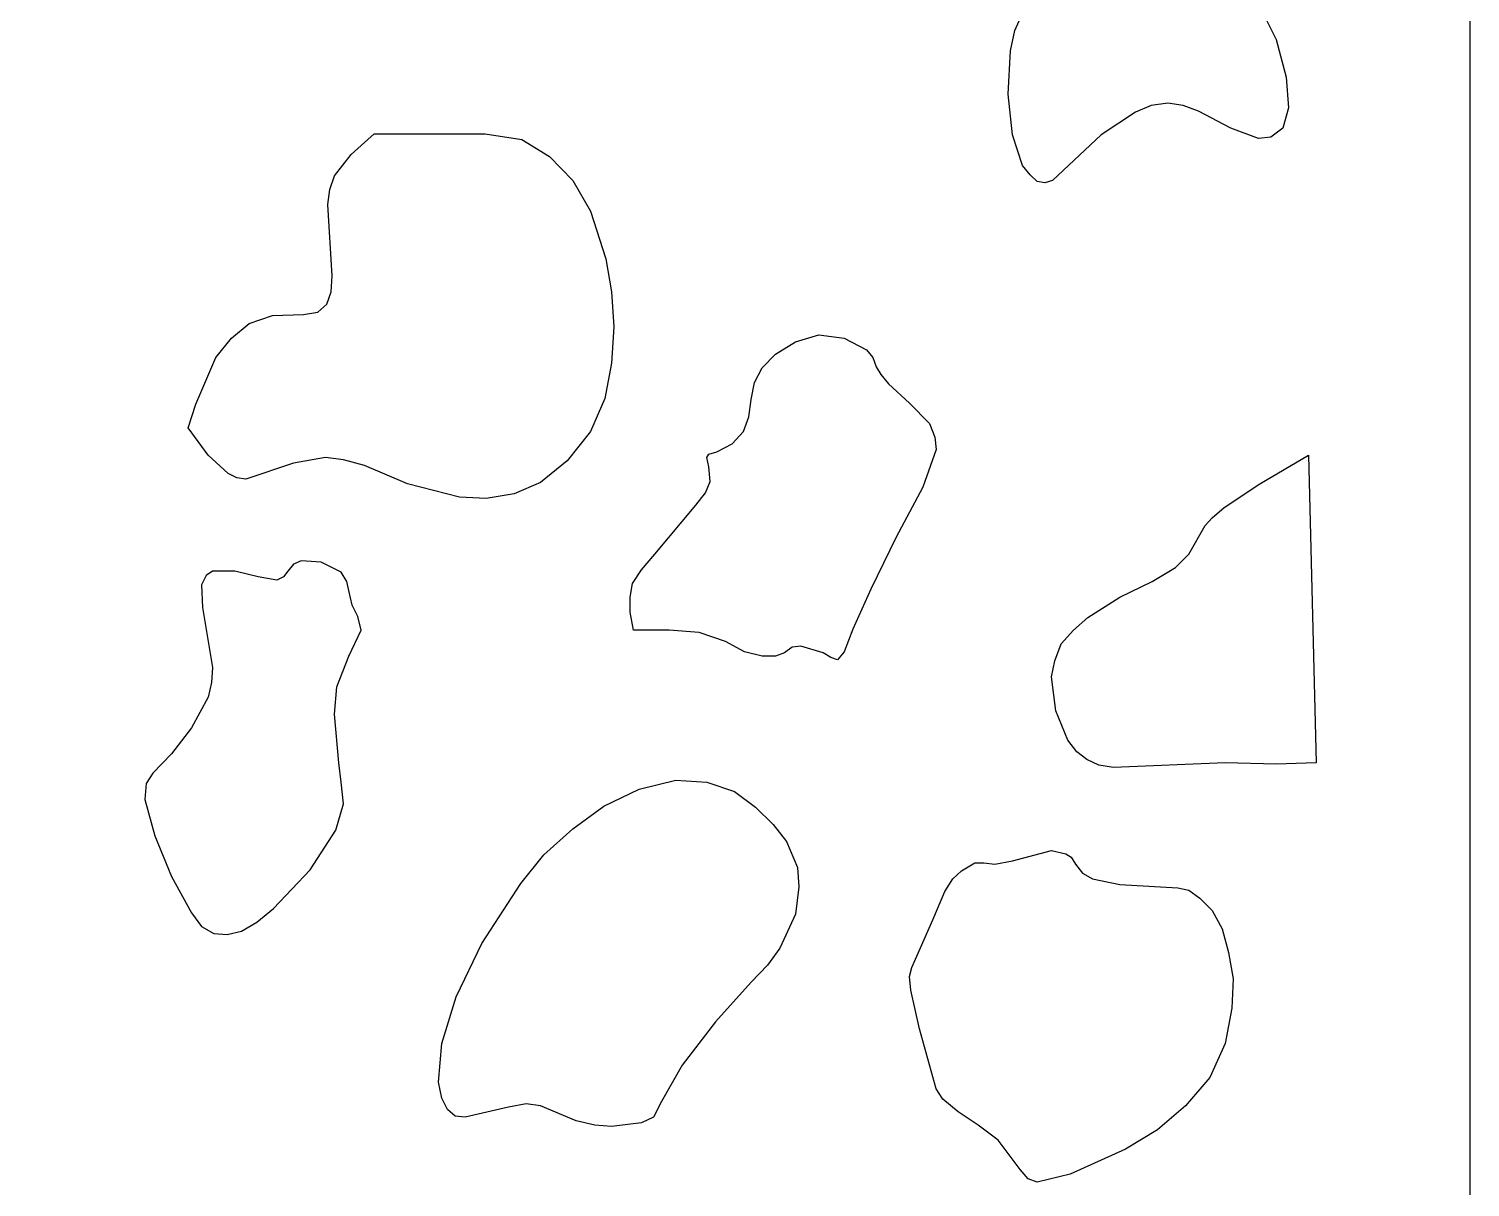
# Model space of a CAD drawing. Header units: centimetres. Extents: x -20.5 to -14.5, y -9 to 9.
# Drawn here: x -17.392 to -14.521, y -6.807 to -4.499 of the extents above; entities that cross this region are included whole.
import ezdxf

# ---------------------------------------------------------------- set-up
doc = ezdxf.new("R2010")
doc.units = ezdxf.units.CM
doc.header["$MEASUREMENT"] = 0
doc.layers.add('layer 1', color=7, linetype='Continuous')

msp = doc.modelspace()

# ---------------------------------------------------------------- linework, layer by layer
at = {"layer": 'layer 1', "color": 250}
for points, knots in [([(-14.52121, -8.99444), (-14.52121, -8.99444), (-20.51992, -8.99536), (-20.51992, -8.99536), (-20.51992, -8.99536), (-20.51992, -8.99536), (-20.51992, 9.00077), (-20.51992, 9.00077), (-20.51992, 9.00077), (-20.51992, 9.00077), (-14.52121, 9.00077), (-14.52121, 9.00077), (-14.52121, 9.00077), (-14.52121, 9.00077), (-14.52121, -8.99444), (-14.52121, -8.99444)], [0, 0, 0, 0, 0.2, 0.2, 0.2, 0.2, 0.4, 0.4, 0.4, 0.4, 0.6, 0.6, 0.6, 0.6, 1, 1, 1, 1]), ([(-15.35336, -4.80149), (-15.35336, -4.80149), (-15.25605, -4.71095), (-15.25605, -4.71095), (-15.25605, -4.71095), (-15.25605, -4.71095), (-15.18773, -4.66578), (-15.18773, -4.66578), (-15.18773, -4.66578), (-15.18773, -4.66578), (-15.15674, -4.65214), (-15.15674, -4.65214), (-15.15674, -4.65214), (-15.15674, -4.65214), (-15.12375, -4.64771), (-15.12375, -4.64771), (-15.12375, -4.64771), (-15.12375, -4.64771), (-15.09275, -4.65214), (-15.09275, -4.65214), (-15.09275, -4.65214), (-15.09275, -4.65214), (-15.06209, -4.66357), (-15.06209, -4.66357), (-15.06209, -4.66357), (-15.06209, -4.66357), (-14.99777, -4.69749), (-14.99777, -4.69749), (-14.99777, -4.69749), (-14.99777, -4.69749), (-14.94279, -4.71778), (-14.94279, -4.71778), (-14.94279, -4.71778), (-14.94279, -4.71778), (-14.91846, -4.71556), (-14.91846, -4.71556), (-14.91846, -4.71556), (-14.91846, -4.71556), (-14.89413, -4.69749), (-14.89413, -4.69749), (-14.89413, -4.69749), (-14.89413, -4.69749), (-14.88313, -4.65674), (-14.88313, -4.65674), (-14.88313, -4.65674), (-14.88313, -4.65674), (-14.88746, -4.59571), (-14.88746, -4.59571), (-14.88746, -4.59571), (-14.88746, -4.59571), (-14.90746, -4.52104), (-14.90746, -4.52104), (-14.90746, -4.52104), (-14.90746, -4.52104), (-14.94512, -4.44636), (-14.94512, -4.44636), (-14.94512, -4.44636), (-14.94512, -4.44636), (-14.99344, -4.37629), (-14.99344, -4.37629), (-14.99344, -4.37629), (-14.99344, -4.37629), (-15.0221, -4.34679), (-15.0221, -4.34679), (-15.0221, -4.34679), (-15.0221, -4.34679), (-15.05543, -4.32411), (-15.05543, -4.32411), (-15.05543, -4.32411), (-15.05543, -4.32411), (-15.09075, -4.30844), (-15.09075, -4.30844), (-15.09075, -4.30844), (-15.09075, -4.30844), (-15.12608, -4.29922), (-15.12608, -4.29922), (-15.12608, -4.29922), (-15.12608, -4.29922), (-15.16574, -4.30383), (-15.16574, -4.30383), (-15.16574, -4.30383), (-15.16574, -4.30383), (-15.20773, -4.31508), (-15.20773, -4.31508), (-15.20773, -4.31508), (-15.20773, -4.31508), (-15.28271, -4.3514), (-15.28271, -4.3514), (-15.28271, -4.3514), (-15.28271, -4.3514), (-15.34237, -4.38754), (-15.34237, -4.38754), (-15.34237, -4.38754), (-15.34237, -4.38754), (-15.38202, -4.42368), (-15.38202, -4.42368), (-15.38202, -4.42368), (-15.38202, -4.42368), (-15.41069, -4.46443), (-15.41069, -4.46443), (-15.41069, -4.46443), (-15.41069, -4.46443), (-15.42835, -4.50297), (-15.42835, -4.50297), (-15.42835, -4.50297), (-15.42835, -4.50297), (-15.43701, -4.54353), (-15.43701, -4.54353), (-15.43701, -4.54353), (-15.43701, -4.54353), (-15.44168, -4.62964), (-15.44168, -4.62964), (-15.44168, -4.62964), (-15.44168, -4.62964), (-15.43268, -4.71095), (-15.43268, -4.71095), (-15.43268, -4.71095), (-15.43268, -4.71095), (-15.41268, -4.77199), (-15.41268, -4.77199), (-15.41268, -4.77199), (-15.41268, -4.77199), (-15.39735, -4.79024), (-15.39735, -4.79024), (-15.39735, -4.79024), (-15.39735, -4.79024), (-15.38402, -4.8037), (-15.38402, -4.8037), (-15.38402, -4.8037), (-15.38402, -4.8037), (-15.36869, -4.80591), (-15.36869, -4.80591), (-15.36869, -4.80591), (-15.36869, -4.80591), (-15.35336, -4.80149), (-15.35336, -4.80149)], [0, 0, 0, 0, 0.0285714, 0.0285714, 0.0285714, 0.0285714, 0.0571429, 0.0571429, 0.0571429, 0.0571429, 0.0857143, 0.0857143, 0.0857143, 0.0857143, 0.1142857, 0.1142857, 0.1142857, 0.1142857, 0.1428571, 0.1428571, 0.1428571, 0.1428571, 0.1714286, 0.1714286, 0.1714286, 0.1714286, 0.2, 0.2, 0.2, 0.2, 0.2285714, 0.2285714, 0.2285714, 0.2285714, 0.2571429, 0.2571429, 0.2571429, 0.2571429, 0.2857143, 0.2857143, 0.2857143, 0.2857143, 0.3142857, 0.3142857, 0.3142857, 0.3142857, 0.3428571, 0.3428571, 0.3428571, 0.3428571, 0.3714286, 0.3714286, 0.3714286, 0.3714286, 0.4, 0.4, 0.4, 0.4, 0.4285714, 0.4285714, 0.4285714, 0.4285714, 0.4571429, 0.4571429, 0.4571429, 0.4571429, 0.4857143, 0.4857143, 0.4857143, 0.4857143, 0.5142857, 0.5142857, 0.5142857, 0.5142857, 0.5428571, 0.5428571, 0.5428571, 0.5428571, 0.5714286, 0.5714286, 0.5714286, 0.5714286, 0.6, 0.6, 0.6, 0.6, 0.6285714, 0.6285714, 0.6285714, 0.6285714, 0.6571429, 0.6571429, 0.6571429, 0.6571429, 0.6857143, 0.6857143, 0.6857143, 0.6857143, 0.7142857, 0.7142857, 0.7142857, 0.7142857, 0.7428571, 0.7428571, 0.7428571, 0.7428571, 0.7714286, 0.7714286, 0.7714286, 0.7714286, 0.8, 0.8, 0.8, 0.8, 0.8285714, 0.8285714, 0.8285714, 0.8285714, 0.8571429, 0.8571429, 0.8571429, 0.8571429, 0.8857143, 0.8857143, 0.8857143, 0.8857143, 0.9142857, 0.9142857, 0.9142857, 0.9142857, 0.9428571, 0.9428571, 0.9428571, 0.9428571, 1, 1, 1, 1]), ([(-16.96002, -5.39632), (-16.96002, -5.39632), (-16.86504, -5.36479), (-16.86504, -5.36479), (-16.86504, -5.36479), (-16.86504, -5.36479), (-16.80105, -5.35336), (-16.80105, -5.35336), (-16.80105, -5.35336), (-16.80105, -5.35336), (-16.76573, -5.35797), (-16.76573, -5.35797), (-16.76573, -5.35797), (-16.76573, -5.35797), (-16.72374, -5.36921), (-16.72374, -5.36921), (-16.72374, -5.36921), (-16.72374, -5.36921), (-16.63775, -5.40554), (-16.63775, -5.40554), (-16.63775, -5.40554), (-16.63775, -5.40554), (-16.53411, -5.43264), (-16.53411, -5.43264), (-16.53411, -5.43264), (-16.53411, -5.43264), (-16.48112, -5.43486), (-16.48112, -5.43486), (-16.48112, -5.43486), (-16.48112, -5.43486), (-16.4258, -5.42582), (-16.4258, -5.42582), (-16.4258, -5.42582), (-16.4258, -5.42582), (-16.37281, -5.40314), (-16.37281, -5.40314), (-16.37281, -5.40314), (-16.37281, -5.40314), (-16.31982, -5.36018), (-16.31982, -5.36018), (-16.31982, -5.36018), (-16.31982, -5.36018), (-16.2735, -5.30136), (-16.2735, -5.30136), (-16.2735, -5.30136), (-16.2735, -5.30136), (-16.24484, -5.23572), (-16.24484, -5.23572), (-16.24484, -5.23572), (-16.24484, -5.23572), (-16.23151, -5.16565), (-16.23151, -5.16565), (-16.23151, -5.16565), (-16.23151, -5.16565), (-16.22718, -5.09337), (-16.22718, -5.09337), (-16.22718, -5.09337), (-16.22718, -5.09337), (-16.23151, -5.02312), (-16.23151, -5.02312), (-16.23151, -5.02312), (-16.23151, -5.02312), (-16.24284, -4.95748), (-16.24284, -4.95748), (-16.24284, -4.95748), (-16.24284, -4.95748), (-16.2735, -4.86252), (-16.2735, -4.86252), (-16.2735, -4.86252), (-16.2735, -4.86252), (-16.30882, -4.80149), (-16.30882, -4.80149), (-16.30882, -4.80149), (-16.30882, -4.80149), (-16.35515, -4.75392), (-16.35515, -4.75392), (-16.35515, -4.75392), (-16.35515, -4.75392), (-16.41047, -4.71999), (-16.41047, -4.71999), (-16.41047, -4.71999), (-16.41047, -4.71999), (-16.48312, -4.70874), (-16.48312, -4.70874), (-16.48312, -4.70874), (-16.48312, -4.70874), (-16.70407, -4.70874), (-16.70407, -4.70874), (-16.70407, -4.70874), (-16.70407, -4.70874), (-16.71707, -4.71999), (-16.71707, -4.71999), (-16.71707, -4.71999), (-16.71707, -4.71999), (-16.7504, -4.74949), (-16.7504, -4.74949), (-16.7504, -4.74949), (-16.7504, -4.74949), (-16.78339, -4.79245), (-16.78339, -4.79245), (-16.78339, -4.79245), (-16.78339, -4.79245), (-16.79239, -4.81956), (-16.79239, -4.81956), (-16.79239, -4.81956), (-16.79239, -4.81956), (-16.79672, -4.84906), (-16.79672, -4.84906), (-16.79672, -4.84906), (-16.79672, -4.84906), (-16.78772, -4.99141), (-16.78772, -4.99141), (-16.78772, -4.99141), (-16.78772, -4.99141), (-16.79005, -5.02312), (-16.79005, -5.02312), (-16.79005, -5.02312), (-16.79005, -5.02312), (-16.79872, -5.04801), (-16.79872, -5.04801), (-16.79872, -5.04801), (-16.79872, -5.04801), (-16.81638, -5.06387), (-16.81638, -5.06387), (-16.81638, -5.06387), (-16.81638, -5.06387), (-16.84538, -5.06848), (-16.84538, -5.06848), (-16.84538, -5.06848), (-16.84538, -5.06848), (-16.90703, -5.07069), (-16.90703, -5.07069), (-16.90703, -5.07069), (-16.90703, -5.07069), (-16.95335, -5.08655), (-16.95335, -5.08655), (-16.95335, -5.08655), (-16.95335, -5.08655), (-16.98868, -5.11587), (-16.98868, -5.11587), (-16.98868, -5.11587), (-16.98868, -5.11587), (-17.01967, -5.1544), (-17.01967, -5.1544), (-17.01967, -5.1544), (-17.01967, -5.1544), (-17.05933, -5.24715), (-17.05933, -5.24715), (-17.05933, -5.24715), (-17.05933, -5.24715), (-17.07466, -5.29454), (-17.07466, -5.29454), (-17.07466, -5.29454), (-17.07466, -5.29454), (-17.035, -5.34893), (-17.035, -5.34893), (-17.035, -5.34893), (-17.035, -5.34893), (-16.99534, -5.38507), (-16.99534, -5.38507), (-16.99534, -5.38507), (-16.99534, -5.38507), (-16.97768, -5.39411), (-16.97768, -5.39411), (-16.97768, -5.39411), (-16.97768, -5.39411), (-16.96002, -5.39632), (-16.96002, -5.39632)], [0, 0, 0, 0, 0.0232558, 0.0232558, 0.0232558, 0.0232558, 0.0465116, 0.0465116, 0.0465116, 0.0465116, 0.0697674, 0.0697674, 0.0697674, 0.0697674, 0.0930233, 0.0930233, 0.0930233, 0.0930233, 0.1162791, 0.1162791, 0.1162791, 0.1162791, 0.1395349, 0.1395349, 0.1395349, 0.1395349, 0.1627907, 0.1627907, 0.1627907, 0.1627907, 0.1860465, 0.1860465, 0.1860465, 0.1860465, 0.2093023, 0.2093023, 0.2093023, 0.2093023, 0.2325581, 0.2325581, 0.2325581, 0.2325581, 0.255814, 0.255814, 0.255814, 0.255814, 0.2790698, 0.2790698, 0.2790698, 0.2790698, 0.3023256, 0.3023256, 0.3023256, 0.3023256, 0.3255814, 0.3255814, 0.3255814, 0.3255814, 0.3488372, 0.3488372, 0.3488372, 0.3488372, 0.372093, 0.372093, 0.372093, 0.372093, 0.3953488, 0.3953488, 0.3953488, 0.3953488, 0.4186047, 0.4186047, 0.4186047, 0.4186047, 0.4418605, 0.4418605, 0.4418605, 0.4418605, 0.4651163, 0.4651163, 0.4651163, 0.4651163, 0.4883721, 0.4883721, 0.4883721, 0.4883721, 0.5116279, 0.5116279, 0.5116279, 0.5116279, 0.5348837, 0.5348837, 0.5348837, 0.5348837, 0.5581395, 0.5581395, 0.5581395, 0.5581395, 0.5813953, 0.5813953, 0.5813953, 0.5813953, 0.6046512, 0.6046512, 0.6046512, 0.6046512, 0.627907, 0.627907, 0.627907, 0.627907, 0.6511628, 0.6511628, 0.6511628, 0.6511628, 0.6744186, 0.6744186, 0.6744186, 0.6744186, 0.6976744, 0.6976744, 0.6976744, 0.6976744, 0.7209302, 0.7209302, 0.7209302, 0.7209302, 0.744186, 0.744186, 0.744186, 0.744186, 0.7674419, 0.7674419, 0.7674419, 0.7674419, 0.7906977, 0.7906977, 0.7906977, 0.7906977, 0.8139535, 0.8139535, 0.8139535, 0.8139535, 0.8372093, 0.8372093, 0.8372093, 0.8372093, 0.8604651, 0.8604651, 0.8604651, 0.8604651, 0.8837209, 0.8837209, 0.8837209, 0.8837209, 0.9069767, 0.9069767, 0.9069767, 0.9069767, 0.9302326, 0.9302326, 0.9302326, 0.9302326, 0.9534884, 0.9534884, 0.9534884, 0.9534884, 1, 1, 1, 1]), ([(-16.18752, -5.69724), (-16.18752, -5.69724), (-16.11687, -5.69724), (-16.11687, -5.69724), (-16.11687, -5.69724), (-16.11687, -5.69724), (-16.05721, -5.70185), (-16.05721, -5.70185), (-16.05721, -5.70185), (-16.05721, -5.70185), (-16.00422, -5.71992), (-16.00422, -5.71992), (-16.00422, -5.71992), (-16.00422, -5.71992), (-15.9669, -5.7402), (-15.9669, -5.7402), (-15.9669, -5.7402), (-15.9669, -5.7402), (-15.93157, -5.74924), (-15.93157, -5.74924), (-15.93157, -5.74924), (-15.93157, -5.74924), (-15.90491, -5.74924), (-15.90491, -5.74924), (-15.90491, -5.74924), (-15.90491, -5.74924), (-15.88725, -5.74241), (-15.88725, -5.74241), (-15.88725, -5.74241), (-15.88725, -5.74241), (-15.87192, -5.73117), (-15.87192, -5.73117), (-15.87192, -5.73117), (-15.87192, -5.73117), (-15.85426, -5.72895), (-15.85426, -5.72895), (-15.85426, -5.72895), (-15.85426, -5.72895), (-15.81027, -5.74241), (-15.81027, -5.74241), (-15.81027, -5.74241), (-15.81027, -5.74241), (-15.7946, -5.75163), (-15.7946, -5.75163), (-15.7946, -5.75163), (-15.7946, -5.75163), (-15.78127, -5.75606), (-15.78127, -5.75606), (-15.78127, -5.75606), (-15.78127, -5.75606), (-15.76827, -5.7402), (-15.76827, -5.7402), (-15.76827, -5.7402), (-15.76827, -5.7402), (-15.75061, -5.69503), (-15.75061, -5.69503), (-15.75061, -5.69503), (-15.75061, -5.69503), (-15.71529, -5.61574), (-15.71529, -5.61574), (-15.71529, -5.61574), (-15.71529, -5.61574), (-15.6643, -5.51175), (-15.6643, -5.51175), (-15.6643, -5.51175), (-15.6643, -5.51175), (-15.61164, -5.41218), (-15.61164, -5.41218), (-15.61164, -5.41218), (-15.61164, -5.41218), (-15.58498, -5.3375), (-15.58498, -5.3375), (-15.58498, -5.3375), (-15.58498, -5.3375), (-15.58731, -5.31279), (-15.58731, -5.31279), (-15.58731, -5.31279), (-15.58731, -5.31279), (-15.59831, -5.2855), (-15.59831, -5.2855), (-15.59831, -5.2855), (-15.59831, -5.2855), (-15.63797, -5.24494), (-15.63797, -5.24494), (-15.63797, -5.24494), (-15.63797, -5.24494), (-15.67996, -5.2064), (-15.67996, -5.2064), (-15.67996, -5.2064), (-15.67996, -5.2064), (-15.69529, -5.18833), (-15.69529, -5.18833), (-15.69529, -5.18833), (-15.69529, -5.18833), (-15.70429, -5.17247), (-15.70429, -5.17247), (-15.70429, -5.17247), (-15.70429, -5.17247), (-15.71095, -5.1544), (-15.71095, -5.1544), (-15.71095, -5.1544), (-15.71095, -5.1544), (-15.72395, -5.13855), (-15.72395, -5.13855), (-15.72395, -5.13855), (-15.72395, -5.13855), (-15.76827, -5.11587), (-15.76827, -5.11587), (-15.76827, -5.11587), (-15.76827, -5.11587), (-15.81893, -5.10904), (-15.81893, -5.10904), (-15.81893, -5.10904), (-15.81893, -5.10904), (-15.86525, -5.12269), (-15.86525, -5.12269), (-15.86525, -5.12269), (-15.86525, -5.12269), (-15.90491, -5.14758), (-15.90491, -5.14758), (-15.90491, -5.14758), (-15.90491, -5.14758), (-15.93157, -5.17469), (-15.93157, -5.17469), (-15.93157, -5.17469), (-15.93157, -5.17469), (-15.9469, -5.20419), (-15.9469, -5.20419), (-15.9469, -5.20419), (-15.9469, -5.20419), (-15.95357, -5.23812), (-15.95357, -5.23812), (-15.95357, -5.23812), (-15.95357, -5.23812), (-15.9579, -5.27204), (-15.9579, -5.27204), (-15.9579, -5.27204), (-15.9579, -5.27204), (-15.9689, -5.30136), (-15.9689, -5.30136), (-15.9689, -5.30136), (-15.9689, -5.30136), (-15.99123, -5.32625), (-15.99123, -5.32625), (-15.99123, -5.32625), (-15.99123, -5.32625), (-16.02189, -5.34211), (-16.02189, -5.34211), (-16.02189, -5.34211), (-16.02189, -5.34211), (-16.03755, -5.34672), (-16.03755, -5.34672), (-16.03755, -5.34672), (-16.03755, -5.34672), (-16.04188, -5.35336), (-16.04188, -5.35336), (-16.04188, -5.35336), (-16.04188, -5.35336), (-16.03755, -5.37161), (-16.03755, -5.37161), (-16.03755, -5.37161), (-16.03755, -5.37161), (-16.03522, -5.40093), (-16.03522, -5.40093), (-16.03522, -5.40093), (-16.03522, -5.40093), (-16.04422, -5.42361), (-16.04422, -5.42361), (-16.04422, -5.42361), (-16.04422, -5.42361), (-16.06388, -5.4485), (-16.06388, -5.4485), (-16.06388, -5.4485), (-16.06388, -5.4485), (-16.14553, -5.54567), (-16.14553, -5.54567), (-16.14553, -5.54567), (-16.14553, -5.54567), (-16.17219, -5.57739), (-16.17219, -5.57739), (-16.17219, -5.57739), (-16.17219, -5.57739), (-16.18985, -5.60449), (-16.18985, -5.60449), (-16.18985, -5.60449), (-16.18985, -5.60449), (-16.19418, -5.6316), (-16.19418, -5.6316), (-16.19418, -5.6316), (-16.19418, -5.6316), (-16.19418, -5.6611), (-16.19418, -5.6611), (-16.19418, -5.6611), (-16.19418, -5.6611), (-16.18752, -5.69724), (-16.18752, -5.69724)], [0, 0, 0, 0, 0.02, 0.02, 0.02, 0.02, 0.04, 0.04, 0.04, 0.04, 0.06, 0.06, 0.06, 0.06, 0.08, 0.08, 0.08, 0.08, 0.1, 0.1, 0.1, 0.1, 0.12, 0.12, 0.12, 0.12, 0.14, 0.14, 0.14, 0.14, 0.16, 0.16, 0.16, 0.16, 0.18, 0.18, 0.18, 0.18, 0.2, 0.2, 0.2, 0.2, 0.22, 0.22, 0.22, 0.22, 0.24, 0.24, 0.24, 0.24, 0.26, 0.26, 0.26, 0.26, 0.28, 0.28, 0.28, 0.28, 0.3, 0.3, 0.3, 0.3, 0.32, 0.32, 0.32, 0.32, 0.34, 0.34, 0.34, 0.34, 0.36, 0.36, 0.36, 0.36, 0.38, 0.38, 0.38, 0.38, 0.4, 0.4, 0.4, 0.4, 0.42, 0.42, 0.42, 0.42, 0.44, 0.44, 0.44, 0.44, 0.46, 0.46, 0.46, 0.46, 0.48, 0.48, 0.48, 0.48, 0.5, 0.5, 0.5, 0.5, 0.52, 0.52, 0.52, 0.52, 0.54, 0.54, 0.54, 0.54, 0.56, 0.56, 0.56, 0.56, 0.58, 0.58, 0.58, 0.58, 0.6, 0.6, 0.6, 0.6, 0.62, 0.62, 0.62, 0.62, 0.64, 0.64, 0.64, 0.64, 0.66, 0.66, 0.66, 0.66, 0.68, 0.68, 0.68, 0.68, 0.7, 0.7, 0.7, 0.7, 0.72, 0.72, 0.72, 0.72, 0.74, 0.74, 0.74, 0.74, 0.76, 0.76, 0.76, 0.76, 0.78, 0.78, 0.78, 0.78, 0.8, 0.8, 0.8, 0.8, 0.82, 0.82, 0.82, 0.82, 0.84, 0.84, 0.84, 0.84, 0.86, 0.86, 0.86, 0.86, 0.88, 0.88, 0.88, 0.88, 0.9, 0.9, 0.9, 0.9, 0.92, 0.92, 0.92, 0.92, 0.94, 0.94, 0.94, 0.94, 0.96, 0.96, 0.96, 0.96, 1, 1, 1, 1]), ([(-14.82814, -5.96183), (-14.82814, -5.96183), (-14.84347, -5.34893), (-14.84347, -5.34893), (-14.84347, -5.34893), (-14.84347, -5.34893), (-14.94045, -5.40554), (-14.94045, -5.40554), (-14.94045, -5.40554), (-14.94045, -5.40554), (-15.0111, -5.45293), (-15.0111, -5.45293), (-15.0111, -5.45293), (-15.0111, -5.45293), (-15.03543, -5.47339), (-15.03543, -5.47339), (-15.03543, -5.47339), (-15.03543, -5.47339), (-15.04876, -5.48907), (-15.04876, -5.48907), (-15.04876, -5.48907), (-15.04876, -5.48907), (-15.08176, -5.54567), (-15.08176, -5.54567), (-15.08176, -5.54567), (-15.08176, -5.54567), (-15.10842, -5.57278), (-15.10842, -5.57278), (-15.10842, -5.57278), (-15.10842, -5.57278), (-15.15474, -5.60007), (-15.15474, -5.60007), (-15.15474, -5.60007), (-15.15474, -5.60007), (-15.21873, -5.6316), (-15.21873, -5.6316), (-15.21873, -5.6316), (-15.21873, -5.6316), (-15.28271, -5.67235), (-15.28271, -5.67235), (-15.28271, -5.67235), (-15.28271, -5.67235), (-15.31137, -5.69724), (-15.31137, -5.69724), (-15.31137, -5.69724), (-15.31137, -5.69724), (-15.3357, -5.72434), (-15.3357, -5.72434), (-15.3357, -5.72434), (-15.3357, -5.72434), (-15.3487, -5.75827), (-15.3487, -5.75827), (-15.3487, -5.75827), (-15.3487, -5.75827), (-15.35536, -5.78998), (-15.35536, -5.78998), (-15.35536, -5.78998), (-15.35536, -5.78998), (-15.3467, -5.85784), (-15.3467, -5.85784), (-15.3467, -5.85784), (-15.3467, -5.85784), (-15.32237, -5.91666), (-15.32237, -5.91666), (-15.32237, -5.91666), (-15.32237, -5.91666), (-15.30471, -5.93934), (-15.30471, -5.93934), (-15.30471, -5.93934), (-15.30471, -5.93934), (-15.28471, -5.9552), (-15.28471, -5.9552), (-15.28471, -5.9552), (-15.28471, -5.9552), (-15.26072, -5.96644), (-15.26072, -5.96644), (-15.26072, -5.96644), (-15.26072, -5.96644), (-15.23172, -5.97105), (-15.23172, -5.97105), (-15.23172, -5.97105), (-15.23172, -5.97105), (-15.0091, -5.96183), (-15.0091, -5.96183), (-15.0091, -5.96183), (-15.0091, -5.96183), (-14.90746, -5.96423), (-14.90746, -5.96423), (-14.90746, -5.96423), (-14.90746, -5.96423), (-14.82814, -5.96183), (-14.82814, -5.96183)], [0, 0, 0, 0, 0.0416667, 0.0416667, 0.0416667, 0.0416667, 0.0833333, 0.0833333, 0.0833333, 0.0833333, 0.125, 0.125, 0.125, 0.125, 0.1666667, 0.1666667, 0.1666667, 0.1666667, 0.2083333, 0.2083333, 0.2083333, 0.2083333, 0.25, 0.25, 0.25, 0.25, 0.2916667, 0.2916667, 0.2916667, 0.2916667, 0.3333333, 0.3333333, 0.3333333, 0.3333333, 0.375, 0.375, 0.375, 0.375, 0.4166667, 0.4166667, 0.4166667, 0.4166667, 0.4583333, 0.4583333, 0.4583333, 0.4583333, 0.5, 0.5, 0.5, 0.5, 0.5416667, 0.5416667, 0.5416667, 0.5416667, 0.5833333, 0.5833333, 0.5833333, 0.5833333, 0.625, 0.625, 0.625, 0.625, 0.6666667, 0.6666667, 0.6666667, 0.6666667, 0.7083333, 0.7083333, 0.7083333, 0.7083333, 0.75, 0.75, 0.75, 0.75, 0.7916667, 0.7916667, 0.7916667, 0.7916667, 0.8333333, 0.8333333, 0.8333333, 0.8333333, 0.875, 0.875, 0.875, 0.875, 0.9166667, 0.9166667, 0.9166667, 0.9166667, 1, 1, 1, 1]), ([(-17.02634, -5.5796), (-17.02634, -5.5796), (-16.98201, -5.5796), (-16.98201, -5.5796), (-16.98201, -5.5796), (-16.98201, -5.5796), (-16.93569, -5.59103), (-16.93569, -5.59103), (-16.93569, -5.59103), (-16.93569, -5.59103), (-16.89803, -5.59767), (-16.89803, -5.59767), (-16.89803, -5.59767), (-16.89803, -5.59767), (-16.88503, -5.59103), (-16.88503, -5.59103), (-16.88503, -5.59103), (-16.88503, -5.59103), (-16.87604, -5.5796), (-16.87604, -5.5796), (-16.87604, -5.5796), (-16.87604, -5.5796), (-16.86504, -5.56614), (-16.86504, -5.56614), (-16.86504, -5.56614), (-16.86504, -5.56614), (-16.84971, -5.55932), (-16.84971, -5.55932), (-16.84971, -5.55932), (-16.84971, -5.55932), (-16.81005, -5.56153), (-16.81005, -5.56153), (-16.81005, -5.56153), (-16.81005, -5.56153), (-16.77006, -5.58181), (-16.77006, -5.58181), (-16.77006, -5.58181), (-16.77006, -5.58181), (-16.75906, -5.60007), (-16.75906, -5.60007), (-16.75906, -5.60007), (-16.75906, -5.60007), (-16.75473, -5.61814), (-16.75473, -5.61814), (-16.75473, -5.61814), (-16.75473, -5.61814), (-16.74806, -5.64745), (-16.74806, -5.64745), (-16.74806, -5.64745), (-16.74806, -5.64745), (-16.73707, -5.67013), (-16.73707, -5.67013), (-16.73707, -5.67013), (-16.73707, -5.67013), (-16.7304, -5.69724), (-16.7304, -5.69724), (-16.7304, -5.69724), (-16.7304, -5.69724), (-16.75473, -5.74924), (-16.75473, -5.74924), (-16.75473, -5.74924), (-16.75473, -5.74924), (-16.77906, -5.81045), (-16.77906, -5.81045), (-16.77906, -5.81045), (-16.77906, -5.81045), (-16.78339, -5.86466), (-16.78339, -5.86466), (-16.78339, -5.86466), (-16.78339, -5.86466), (-16.77472, -5.96183), (-16.77472, -5.96183), (-16.77472, -5.96183), (-16.77472, -5.96183), (-16.77006, -6.00037), (-16.77006, -6.00037), (-16.77006, -6.00037), (-16.77006, -6.00037), (-16.76573, -6.04333), (-16.76573, -6.04333), (-16.76573, -6.04333), (-16.76573, -6.04333), (-16.78106, -6.09533), (-16.78106, -6.09533), (-16.78106, -6.09533), (-16.78106, -6.09533), (-16.83205, -6.17461), (-16.83205, -6.17461), (-16.83205, -6.17461), (-16.83205, -6.17461), (-16.9047, -6.2515), (-16.9047, -6.2515), (-16.9047, -6.2515), (-16.9047, -6.2515), (-16.93802, -6.27861), (-16.93802, -6.27861), (-16.93802, -6.27861), (-16.93802, -6.27861), (-16.96868, -6.29668), (-16.96868, -6.29668), (-16.96868, -6.29668), (-16.96868, -6.29668), (-16.99734, -6.3035), (-16.99734, -6.3035), (-16.99734, -6.3035), (-16.99734, -6.3035), (-17.024, -6.30129), (-17.024, -6.30129), (-17.024, -6.30129), (-17.024, -6.30129), (-17.04833, -6.28764), (-17.04833, -6.28764), (-17.04833, -6.28764), (-17.04833, -6.28764), (-17.06799, -6.26054), (-17.06799, -6.26054), (-17.06799, -6.26054), (-17.06799, -6.26054), (-17.10799, -6.18808), (-17.10799, -6.18808), (-17.10799, -6.18808), (-17.10799, -6.18808), (-17.14098, -6.10676), (-17.14098, -6.10676), (-17.14098, -6.10676), (-17.14098, -6.10676), (-17.16097, -6.0343), (-17.16097, -6.0343), (-17.16097, -6.0343), (-17.16097, -6.0343), (-17.15864, -6.00258), (-17.15864, -6.00258), (-17.15864, -6.00258), (-17.15864, -6.00258), (-17.14531, -5.9823), (-17.14531, -5.9823), (-17.14531, -5.9823), (-17.14531, -5.9823), (-17.10799, -5.94376), (-17.10799, -5.94376), (-17.10799, -5.94376), (-17.10799, -5.94376), (-17.06799, -5.89177), (-17.06799, -5.89177), (-17.06799, -5.89177), (-17.06799, -5.89177), (-17.035, -5.83073), (-17.035, -5.83073), (-17.035, -5.83073), (-17.035, -5.83073), (-17.02834, -5.80123), (-17.02834, -5.80123), (-17.02834, -5.80123), (-17.02834, -5.80123), (-17.02634, -5.77191), (-17.02634, -5.77191), (-17.02634, -5.77191), (-17.02634, -5.77191), (-17.046, -5.65206), (-17.046, -5.65206), (-17.046, -5.65206), (-17.046, -5.65206), (-17.04833, -5.6067), (-17.04833, -5.6067), (-17.04833, -5.6067), (-17.04833, -5.6067), (-17.03933, -5.58863), (-17.03933, -5.58863), (-17.03933, -5.58863), (-17.03933, -5.58863), (-17.02634, -5.5796), (-17.02634, -5.5796)], [0, 0, 0, 0, 0.0227273, 0.0227273, 0.0227273, 0.0227273, 0.0454545, 0.0454545, 0.0454545, 0.0454545, 0.0681818, 0.0681818, 0.0681818, 0.0681818, 0.0909091, 0.0909091, 0.0909091, 0.0909091, 0.1136364, 0.1136364, 0.1136364, 0.1136364, 0.1363636, 0.1363636, 0.1363636, 0.1363636, 0.1590909, 0.1590909, 0.1590909, 0.1590909, 0.1818182, 0.1818182, 0.1818182, 0.1818182, 0.2045455, 0.2045455, 0.2045455, 0.2045455, 0.2272727, 0.2272727, 0.2272727, 0.2272727, 0.25, 0.25, 0.25, 0.25, 0.2727273, 0.2727273, 0.2727273, 0.2727273, 0.2954545, 0.2954545, 0.2954545, 0.2954545, 0.3181818, 0.3181818, 0.3181818, 0.3181818, 0.3409091, 0.3409091, 0.3409091, 0.3409091, 0.3636364, 0.3636364, 0.3636364, 0.3636364, 0.3863636, 0.3863636, 0.3863636, 0.3863636, 0.4090909, 0.4090909, 0.4090909, 0.4090909, 0.4318182, 0.4318182, 0.4318182, 0.4318182, 0.4545455, 0.4545455, 0.4545455, 0.4545455, 0.4772727, 0.4772727, 0.4772727, 0.4772727, 0.5, 0.5, 0.5, 0.5, 0.5227273, 0.5227273, 0.5227273, 0.5227273, 0.5454545, 0.5454545, 0.5454545, 0.5454545, 0.5681818, 0.5681818, 0.5681818, 0.5681818, 0.5909091, 0.5909091, 0.5909091, 0.5909091, 0.6136364, 0.6136364, 0.6136364, 0.6136364, 0.6363636, 0.6363636, 0.6363636, 0.6363636, 0.6590909, 0.6590909, 0.6590909, 0.6590909, 0.6818182, 0.6818182, 0.6818182, 0.6818182, 0.7045455, 0.7045455, 0.7045455, 0.7045455, 0.7272727, 0.7272727, 0.7272727, 0.7272727, 0.75, 0.75, 0.75, 0.75, 0.7727273, 0.7727273, 0.7727273, 0.7727273, 0.7954545, 0.7954545, 0.7954545, 0.7954545, 0.8181818, 0.8181818, 0.8181818, 0.8181818, 0.8409091, 0.8409091, 0.8409091, 0.8409091, 0.8636364, 0.8636364, 0.8636364, 0.8636364, 0.8863636, 0.8863636, 0.8863636, 0.8863636, 0.9090909, 0.9090909, 0.9090909, 0.9090909, 0.9318182, 0.9318182, 0.9318182, 0.9318182, 0.9545455, 0.9545455, 0.9545455, 0.9545455, 1, 1, 1, 1]), ([(-16.14786, -6.66766), (-16.14786, -6.66766), (-16.1322, -6.63595), (-16.1322, -6.63595), (-16.1322, -6.63595), (-16.1322, -6.63595), (-16.09054, -6.56367), (-16.09054, -6.56367), (-16.09054, -6.56367), (-16.09054, -6.56367), (-16.02422, -6.47775), (-16.02422, -6.47775), (-16.02422, -6.47775), (-16.02422, -6.47775), (-15.95357, -6.39846), (-15.95357, -6.39846), (-15.95357, -6.39846), (-15.95357, -6.39846), (-15.92058, -6.36453), (-15.92058, -6.36453), (-15.92058, -6.36453), (-15.92058, -6.36453), (-15.89625, -6.33061), (-15.89625, -6.33061), (-15.89625, -6.33061), (-15.89625, -6.33061), (-15.86525, -6.26275), (-15.86525, -6.26275), (-15.86525, -6.26275), (-15.86525, -6.26275), (-15.85859, -6.20854), (-15.85859, -6.20854), (-15.85859, -6.20854), (-15.85859, -6.20854), (-15.86092, -6.17001), (-15.86092, -6.17001), (-15.86092, -6.17001), (-15.86092, -6.17001), (-15.88292, -6.11801), (-15.88292, -6.11801), (-15.88292, -6.11801), (-15.88292, -6.11801), (-15.90958, -6.08408), (-15.90958, -6.08408), (-15.90958, -6.08408), (-15.90958, -6.08408), (-15.9449, -6.05015), (-15.9449, -6.05015), (-15.9449, -6.05015), (-15.9449, -6.05015), (-15.98656, -6.01844), (-15.98656, -6.01844), (-15.98656, -6.01844), (-15.98656, -6.01844), (-16.04188, -6.00037), (-16.04188, -6.00037), (-16.04188, -6.00037), (-16.04188, -6.00037), (-16.10354, -5.99594), (-16.10354, -5.99594), (-16.10354, -5.99594), (-16.10354, -5.99594), (-16.17652, -6.01402), (-16.17652, -6.01402), (-16.17652, -6.01402), (-16.17652, -6.01402), (-16.24717, -6.04794), (-16.24717, -6.04794), (-16.24717, -6.04794), (-16.24717, -6.04794), (-16.30882, -6.09312), (-16.30882, -6.09312), (-16.30882, -6.09312), (-16.30882, -6.09312), (-16.36615, -6.14511), (-16.36615, -6.14511), (-16.36615, -6.14511), (-16.36615, -6.14511), (-16.41247, -6.20172), (-16.41247, -6.20172), (-16.41247, -6.20172), (-16.41247, -6.20172), (-16.48979, -6.32157), (-16.48979, -6.32157), (-16.48979, -6.32157), (-16.48979, -6.32157), (-16.54077, -6.42796), (-16.54077, -6.42796), (-16.54077, -6.42796), (-16.54077, -6.42796), (-16.56944, -6.52071), (-16.56944, -6.52071), (-16.56944, -6.52071), (-16.56944, -6.52071), (-16.5761, -6.5976), (-16.5761, -6.5976), (-16.5761, -6.5976), (-16.5761, -6.5976), (-16.56944, -6.62931), (-16.56944, -6.62931), (-16.56944, -6.62931), (-16.56944, -6.62931), (-16.55844, -6.65181), (-16.55844, -6.65181), (-16.55844, -6.65181), (-16.55844, -6.65181), (-16.54277, -6.66545), (-16.54277, -6.66545), (-16.54277, -6.66545), (-16.54277, -6.66545), (-16.52311, -6.66766), (-16.52311, -6.66766), (-16.52311, -6.66766), (-16.52311, -6.66766), (-16.4368, -6.64738), (-16.4368, -6.64738), (-16.4368, -6.64738), (-16.4368, -6.64738), (-16.40147, -6.64056), (-16.40147, -6.64056), (-16.40147, -6.64056), (-16.40147, -6.64056), (-16.37281, -6.64499), (-16.37281, -6.64499), (-16.37281, -6.64499), (-16.37281, -6.64499), (-16.30216, -6.67449), (-16.30216, -6.67449), (-16.30216, -6.67449), (-16.30216, -6.67449), (-16.26483, -6.68352), (-16.26483, -6.68352), (-16.26483, -6.68352), (-16.26483, -6.68352), (-16.23151, -6.68573), (-16.23151, -6.68573), (-16.23151, -6.68573), (-16.23151, -6.68573), (-16.17219, -6.67891), (-16.17219, -6.67891), (-16.17219, -6.67891), (-16.17219, -6.67891), (-16.14786, -6.66766), (-16.14786, -6.66766)], [0, 0, 0, 0, 0.027027, 0.027027, 0.027027, 0.027027, 0.0540541, 0.0540541, 0.0540541, 0.0540541, 0.0810811, 0.0810811, 0.0810811, 0.0810811, 0.1081081, 0.1081081, 0.1081081, 0.1081081, 0.1351351, 0.1351351, 0.1351351, 0.1351351, 0.1621622, 0.1621622, 0.1621622, 0.1621622, 0.1891892, 0.1891892, 0.1891892, 0.1891892, 0.2162162, 0.2162162, 0.2162162, 0.2162162, 0.2432432, 0.2432432, 0.2432432, 0.2432432, 0.2702703, 0.2702703, 0.2702703, 0.2702703, 0.2972973, 0.2972973, 0.2972973, 0.2972973, 0.3243243, 0.3243243, 0.3243243, 0.3243243, 0.3513514, 0.3513514, 0.3513514, 0.3513514, 0.3783784, 0.3783784, 0.3783784, 0.3783784, 0.4054054, 0.4054054, 0.4054054, 0.4054054, 0.4324324, 0.4324324, 0.4324324, 0.4324324, 0.4594595, 0.4594595, 0.4594595, 0.4594595, 0.4864865, 0.4864865, 0.4864865, 0.4864865, 0.5135135, 0.5135135, 0.5135135, 0.5135135, 0.5405405, 0.5405405, 0.5405405, 0.5405405, 0.5675676, 0.5675676, 0.5675676, 0.5675676, 0.5945946, 0.5945946, 0.5945946, 0.5945946, 0.6216216, 0.6216216, 0.6216216, 0.6216216, 0.6486486, 0.6486486, 0.6486486, 0.6486486, 0.6756757, 0.6756757, 0.6756757, 0.6756757, 0.7027027, 0.7027027, 0.7027027, 0.7027027, 0.7297297, 0.7297297, 0.7297297, 0.7297297, 0.7567568, 0.7567568, 0.7567568, 0.7567568, 0.7837838, 0.7837838, 0.7837838, 0.7837838, 0.8108108, 0.8108108, 0.8108108, 0.8108108, 0.8378378, 0.8378378, 0.8378378, 0.8378378, 0.8648649, 0.8648649, 0.8648649, 0.8648649, 0.8918919, 0.8918919, 0.8918919, 0.8918919, 0.9189189, 0.9189189, 0.9189189, 0.9189189, 0.9459459, 0.9459459, 0.9459459, 0.9459459, 1, 1, 1, 1]), ([(-15.38402, -6.79655), (-15.38402, -6.79655), (-15.31804, -6.78088), (-15.31804, -6.78088), (-15.31804, -6.78088), (-15.31804, -6.78088), (-15.20773, -6.73109), (-15.20773, -6.73109), (-15.20773, -6.73109), (-15.20773, -6.73109), (-15.14374, -6.69256), (-15.14374, -6.69256), (-15.14374, -6.69256), (-15.14374, -6.69256), (-15.08842, -6.64499), (-15.08842, -6.64499), (-15.08842, -6.64499), (-15.08842, -6.64499), (-15.03976, -6.58856), (-15.03976, -6.58856), (-15.03976, -6.58856), (-15.03976, -6.58856), (-15.0091, -6.52071), (-15.0091, -6.52071), (-15.0091, -6.52071), (-15.0091, -6.52071), (-14.99577, -6.45046), (-14.99577, -6.45046), (-14.99577, -6.45046), (-14.99577, -6.45046), (-14.99344, -6.39164), (-14.99344, -6.39164), (-14.99344, -6.39164), (-14.99344, -6.39164), (-15.00244, -6.33964), (-15.00244, -6.33964), (-15.00244, -6.33964), (-15.00244, -6.33964), (-15.01544, -6.29225), (-15.01544, -6.29225), (-15.01544, -6.29225), (-15.01544, -6.29225), (-15.03543, -6.25593), (-15.03543, -6.25593), (-15.03543, -6.25593), (-15.03543, -6.25593), (-15.05976, -6.23104), (-15.05976, -6.23104), (-15.05976, -6.23104), (-15.05976, -6.23104), (-15.08176, -6.21536), (-15.08176, -6.21536), (-15.08176, -6.21536), (-15.08176, -6.21536), (-15.10375, -6.21075), (-15.10375, -6.21075), (-15.10375, -6.21075), (-15.10375, -6.21075), (-15.21873, -6.20393), (-15.21873, -6.20393), (-15.21873, -6.20393), (-15.21873, -6.20393), (-15.27371, -6.19268), (-15.27371, -6.19268), (-15.27371, -6.19268), (-15.27371, -6.19268), (-15.29371, -6.18144), (-15.29371, -6.18144), (-15.29371, -6.18144), (-15.29371, -6.18144), (-15.30704, -6.16318), (-15.30704, -6.16318), (-15.30704, -6.16318), (-15.30704, -6.16318), (-15.31571, -6.14972), (-15.31571, -6.14972), (-15.31571, -6.14972), (-15.31571, -6.14972), (-15.3267, -6.1429), (-15.3267, -6.1429), (-15.3267, -6.1429), (-15.3267, -6.1429), (-15.35536, -6.13608), (-15.35536, -6.13608), (-15.35536, -6.13608), (-15.35536, -6.13608), (-15.43268, -6.15655), (-15.43268, -6.15655), (-15.43268, -6.15655), (-15.43268, -6.15655), (-15.46801, -6.16318), (-15.46801, -6.16318), (-15.46801, -6.16318), (-15.46801, -6.16318), (-15.49, -6.16097), (-15.49, -6.16097), (-15.49, -6.16097), (-15.49, -6.16097), (-15.50766, -6.16097), (-15.50766, -6.16097), (-15.50766, -6.16097), (-15.50766, -6.16097), (-15.53433, -6.17683), (-15.53433, -6.17683), (-15.53433, -6.17683), (-15.53433, -6.17683), (-15.55199, -6.19268), (-15.55199, -6.19268), (-15.55199, -6.19268), (-15.55199, -6.19268), (-15.56732, -6.21758), (-15.56732, -6.21758), (-15.56732, -6.21758), (-15.56732, -6.21758), (-15.59165, -6.274), (-15.59165, -6.274), (-15.59165, -6.274), (-15.59165, -6.274), (-15.63364, -6.36914), (-15.63364, -6.36914), (-15.63364, -6.36914), (-15.63364, -6.36914), (-15.63797, -6.38721), (-15.63797, -6.38721), (-15.63797, -6.38721), (-15.63797, -6.38721), (-15.63564, -6.41432), (-15.63564, -6.41432), (-15.63564, -6.41432), (-15.63564, -6.41432), (-15.61797, -6.49121), (-15.61797, -6.49121), (-15.61797, -6.49121), (-15.61797, -6.49121), (-15.58498, -6.61106), (-15.58498, -6.61106), (-15.58498, -6.61106), (-15.58498, -6.61106), (-15.57165, -6.63152), (-15.57165, -6.63152), (-15.57165, -6.63152), (-15.57165, -6.63152), (-15.54099, -6.65642), (-15.54099, -6.65642), (-15.54099, -6.65642), (-15.54099, -6.65642), (-15.501, -6.68352), (-15.501, -6.68352), (-15.501, -6.68352), (-15.501, -6.68352), (-15.46134, -6.71302), (-15.46134, -6.71302), (-15.46134, -6.71302), (-15.46134, -6.71302), (-15.41735, -6.77166), (-15.41735, -6.77166), (-15.41735, -6.77166), (-15.41735, -6.77166), (-15.40169, -6.78991), (-15.40169, -6.78991), (-15.40169, -6.78991), (-15.40169, -6.78991), (-15.38402, -6.79655), (-15.38402, -6.79655)], [0, 0, 0, 0, 0.0238095, 0.0238095, 0.0238095, 0.0238095, 0.047619, 0.047619, 0.047619, 0.047619, 0.0714286, 0.0714286, 0.0714286, 0.0714286, 0.0952381, 0.0952381, 0.0952381, 0.0952381, 0.1190476, 0.1190476, 0.1190476, 0.1190476, 0.1428571, 0.1428571, 0.1428571, 0.1428571, 0.1666667, 0.1666667, 0.1666667, 0.1666667, 0.1904762, 0.1904762, 0.1904762, 0.1904762, 0.2142857, 0.2142857, 0.2142857, 0.2142857, 0.2380952, 0.2380952, 0.2380952, 0.2380952, 0.2619048, 0.2619048, 0.2619048, 0.2619048, 0.2857143, 0.2857143, 0.2857143, 0.2857143, 0.3095238, 0.3095238, 0.3095238, 0.3095238, 0.3333333, 0.3333333, 0.3333333, 0.3333333, 0.3571429, 0.3571429, 0.3571429, 0.3571429, 0.3809524, 0.3809524, 0.3809524, 0.3809524, 0.4047619, 0.4047619, 0.4047619, 0.4047619, 0.4285714, 0.4285714, 0.4285714, 0.4285714, 0.452381, 0.452381, 0.452381, 0.452381, 0.4761905, 0.4761905, 0.4761905, 0.4761905, 0.5, 0.5, 0.5, 0.5, 0.5238095, 0.5238095, 0.5238095, 0.5238095, 0.547619, 0.547619, 0.547619, 0.547619, 0.5714286, 0.5714286, 0.5714286, 0.5714286, 0.5952381, 0.5952381, 0.5952381, 0.5952381, 0.6190476, 0.6190476, 0.6190476, 0.6190476, 0.6428571, 0.6428571, 0.6428571, 0.6428571, 0.6666667, 0.6666667, 0.6666667, 0.6666667, 0.6904762, 0.6904762, 0.6904762, 0.6904762, 0.7142857, 0.7142857, 0.7142857, 0.7142857, 0.7380952, 0.7380952, 0.7380952, 0.7380952, 0.7619048, 0.7619048, 0.7619048, 0.7619048, 0.7857143, 0.7857143, 0.7857143, 0.7857143, 0.8095238, 0.8095238, 0.8095238, 0.8095238, 0.8333333, 0.8333333, 0.8333333, 0.8333333, 0.8571429, 0.8571429, 0.8571429, 0.8571429, 0.8809524, 0.8809524, 0.8809524, 0.8809524, 0.9047619, 0.9047619, 0.9047619, 0.9047619, 0.9285714, 0.9285714, 0.9285714, 0.9285714, 0.952381, 0.952381, 0.952381, 0.952381, 1, 1, 1, 1])]:
    msp.add_open_spline(points, degree=3, knots=knots, dxfattribs=at)

doc.saveas('drawing.dxf')
